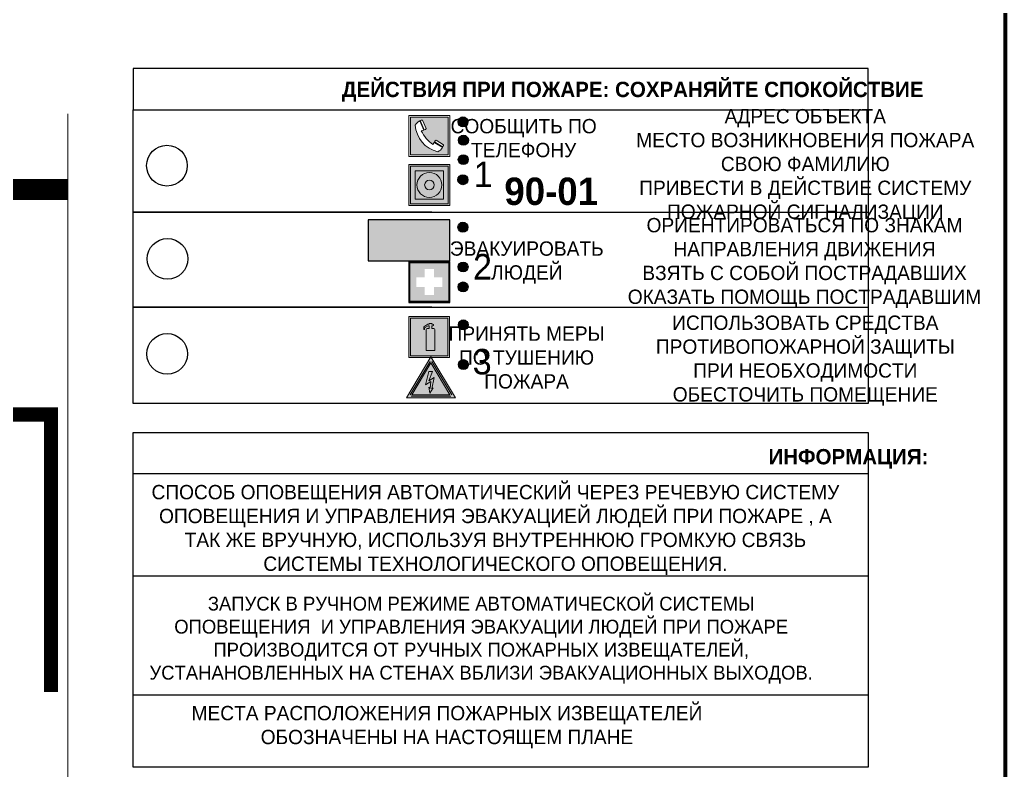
# Model space of a CAD drawing. Header units: millimetres. Extents: x 13114 to 67229, y 22859 to 38520.
# Drawn here: x 18165.9 to 18358.6, y 31067.7 to 31214.5 of the extents above; entities that cross this region are included whole.
import ezdxf

# ---------------------------------------------------------------- set-up
doc = ezdxf.new("R2010")
doc.units = ezdxf.units.MM
doc.styles.add('обычный', font='arial.ttf')

# ---------------------------------------------------------------- blocks, each defined once
blk = doc.blocks.new('A$C3E6D3DDE')
at = {"lineweight": 5}
h = blk.add_hatch(color=40, dxfattribs=at)
h.paths.add_polyline_path([(24.1, 1.45), (16.46, -11.35), (31.74, -11.35)])
h.paths.add_polyline_path([(24.09, -0.46), (30.03, -10.41), (18.14, -10.41)], flags=16)
h.paths.add_polyline_path([(24.54, -3.08), (23.41, -6.02), (25.13, -5.01), (24.33, -8.5), (24.82, -8.27), (23.79, -9.86), (23.4, -8.04), (23.8, -8.43), (24.04, -6.29), (22.39, -7.25), (23.44, -3.08)], flags=0)
h = blk.add_hatch(color=256, dxfattribs=at)
h.paths.add_polyline_path([(24.37, 0.03, 0.567511), (23.82, 0.03), (17.59, -10.4, 0.582454), (17.86, -10.88), (30.32, -10.88, 0.582149), (30.6, -10.4)])
h.paths.add_polyline_path([(24.09, -0.46), (18.14, -10.41), (30.03, -10.41)], flags=16)
h.paths.add_polyline_path([(24.54, -3.08), (23.41, -6.02), (25.13, -5.01), (24.33, -8.5), (24.82, -8.27), (23.79, -9.86), (23.4, -8.04), (23.8, -8.43), (24.04, -6.29), (22.39, -7.25), (23.44, -3.08)], flags=0)
h = blk.add_hatch(color=40, dxfattribs=at)
h.paths.add_polyline_path([(24.09, -0.46), (18.14, -10.41), (30.03, -10.41)])
h.paths.add_polyline_path([(24.82, -8.27), (23.79, -9.86), (23.4, -8.04), (23.8, -8.43), (24.04, -6.29), (22.39, -7.25), (23.44, -3.08), (24.54, -3.08), (23.41, -6.02), (25.13, -5.01), (24.33, -8.5)], flags=16)
at = {"color": 40, "lineweight": 5}
for p, q in [((16.46, -11.35), (24.1, 1.45)), ((24.1, 1.45), (31.74, -11.35))]:
    blk.add_line(p, q, dxfattribs=at)
at = {"lineweight": 5}
for p, q in [((17.59, -10.4), (23.82, 0.03)), ((24.37, 0.03), (30.6, -10.4)), ((18.14, -10.41), (24.09, -0.46)), ((23.44, -3.08), (22.39, -7.25)), ((23.41, -6.02), (24.54, -3.08)), ((24.54, -3.08), (23.44, -3.08)), ((24.09, -0.46), (30.03, -10.41)), ((25.13, -5.01), (23.41, -6.02)), ((24.33, -8.5), (25.13, -5.01)), ((22.39, -7.25), (24.04, -6.29)), ((23.8, -8.43), (23.4, -8.04)), ((23.4, -8.04), (23.79, -9.86)), ((23.79, -9.86), (24.82, -8.27)), ((24.04, -6.29), (23.8, -8.43)), ((24.82, -8.27), (24.33, -8.5)), ((17.86, -10.88), (30.32, -10.88)), ((18.14, -10.41), (30.03, -10.41))]:
    blk.add_line(p, q, dxfattribs=at)
at = {"color": 50, "lineweight": 5}
blk.add_line((31.74, -11.35), (16.46, -11.35), dxfattribs=at)
blk = doc.blocks.new('A$C456E1F9C')
at = {"lineweight": 5}
h = blk.add_hatch(color=242, dxfattribs=at)
h.paths.add_polyline_path([(0.51, -1.47), (0.51, -13.26), (12.29, -13.26), (12.29, -1.47)])
h.paths.add_polyline_path([(5.42, -4.95, -0.254479), (4.78, -5.4), (3.52, -2.53, -0.209735), (4.23, -2.4)], flags=16)
h.paths.add_polyline_path([(8.53, -8.6), (10.87, -10.17), (10.54, -10.76), (8.03, -9.13, -0.192251)], flags=16)
h.paths.add_polyline_path([(4.61, -5.49, 0.005518), (3.87, -5.72, 0.128647), (7.49, -10.01, 0.00809), (7.83, -9.33), (10.47, -10.97, -0.16736), (8.99, -12.25, -0.327862), (1.95, -3.95, -0.166952), (3.36, -2.62)], flags=16)
at = {"color": 242, "lineweight": 5}
for p, q in [((0, -13.77), (0, -0.97)), ((12.8, -0.97), (0, -0.97)), ((4.61, -5.49), (3.36, -2.62)), ((3.52, -2.53), (4.78, -5.4)), ((4.23, -2.4), (5.42, -4.95)), ((12.8, -13.77), (12.8, -0.97)), ((8.03, -9.13), (10.54, -10.76)), ((10.81, -10.12), (8.53, -8.6)), ((7.83, -9.33), (10.47, -10.97)), ((10.54, -10.76), (10.8, -10.3)), ((10.8, -10.3), (10.81, -10.12)), ((0, -13.77), (12.8, -13.77))]:
    blk.add_line(p, q, dxfattribs=at)
blk.add_lwpolyline([(0.51, -1.47), (12.29, -1.47), (12.29, -13.26), (0.51, -13.26)], close=True, dxfattribs=at)
for centre, radius, start, end in [((4.59, -5.34), 2.99, 114.2845, 152.1974), ((4.02, -3.27), 0.891, 76.3284, 123.7092), ((11.12, -3.31), 9.19, 183.9915, 256.6009), ((14.98, -39.1), 35.17, 107.1487, 108.4135), ((13.86, -0.94), 11.08, 205.5536, 234.8762), ((4.68, -4.59), 0.824, 276.9621, 334.0723), ((8.94, -9.5), 0.989, 114.4092, 157.9388), ((-13.31, 0.8), 23.44, 332.5487, 334.4027), ((7.87, -9.46), 3, 291.9291, 329.9329)]:
    blk.add_arc(centre, radius, start, end, dxfattribs=at)
blk = doc.blocks.new('A$C54414219')
at = {"true_color": 0xffffff}
h = blk.add_hatch(color=7, dxfattribs=at)
h.paths.add_polyline_path([(2.39, -9.45), (2.39, -18.3), (11.23, -18.3), (11.23, -9.45)], flags=0)
h.paths.add_polyline_path([(10.71, -13.87, -1), (2.92, -13.87, -1)], flags=0)
h.paths.add_polyline_path([(8.3, -13.87, -1), (5.33, -13.87, -1)], flags=0)
h.paths.add_polyline_path([(0.41, -7.47), (0.41, -20.27), (13.21, -20.27), (13.21, -7.47)])
h.paths.add_polyline_path([(0.92, -19.77), (12.71, -19.77), (12.71, -7.98), (0.92, -7.98)], flags=16)
h.paths.add_polyline_path([(11.23, -9.45), (11.23, -18.3), (2.39, -18.3), (2.39, -9.45)], flags=0)
at = {"lineweight": 5}
h = blk.add_hatch(color=242, dxfattribs=at)
h.paths.add_polyline_path([(12.71, -7.98), (0.92, -7.98), (0.92, -19.77), (12.71, -19.77)])
h.paths.add_polyline_path([(11.23, -18.3), (2.39, -18.3), (2.39, -9.45), (11.23, -9.45)], flags=16)
h.paths.add_polyline_path([(10.71, -13.87, -1), (2.92, -13.87, -1)], flags=0)
h.paths.add_polyline_path([(8.3, -13.87, -1), (5.33, -13.87, -1)], flags=0)
at = {"true_color": 0xffffff}
h = blk.add_hatch(color=7, dxfattribs=at)
h.paths.add_polyline_path([(2.39, -9.45), (2.39, -18.3), (11.23, -18.3), (11.23, -9.45)])
h.paths.add_polyline_path([(10.71, -13.87, -1), (2.92, -13.87, -1)], flags=16)
h.paths.add_polyline_path([(8.3, -13.87, -1), (5.33, -13.87, -1)], flags=0)
at = {"lineweight": 5}
h = blk.add_hatch(color=242, dxfattribs=at)
h.paths.add_polyline_path([(2.92, -13.87, 1), (10.71, -13.87, 1)])
h.paths.add_polyline_path([(8.3, -13.87, -1), (5.33, -13.87, -1)], flags=16)
at = {"color": 242, "lineweight": 5}
for p, q in [((0.41, -20.27), (0.41, -7.47)), ((0.41, -7.47), (13.21, -7.47)), ((0.41, -7.47), (13.21, -7.47)), ((13.21, -20.27), (13.21, -7.47)), ((0.41, -20.27), (13.21, -20.27))]:
    blk.add_line(p, q, dxfattribs=at)
for points in [[(0.92, -7.98), (12.71, -7.98), (12.71, -19.77), (0.92, -19.77)], [(2.39, -9.45), (11.23, -9.45), (11.23, -18.3), (2.39, -18.3)]]:
    blk.add_lwpolyline(points, close=True, dxfattribs=at)
for radius in [3.89, 1.49]:
    blk.add_circle((6.81, -13.87), radius, dxfattribs=at)
blk = doc.blocks.new('A$C32E8229D')
at = {"true_color": 0xffffff}
blk.add_hatch(color=7, dxfattribs=at).paths.add_polyline_path([(0, 0), (0, -8), (16, -8), (16, 0)])
h = blk.add_hatch(color=126)
h.paths.add_polyline_path([(0.2, -0.2), (15.8, -0.2), (15.8, -7.8), (0.2, -7.8)])
h.paths.add_polyline_path([(13.49, -2.05), (12.08, -2.05), (11.37, -2.63, 0.162397), (11.29, -2.84), (11.29, -3.63), (10.35, -3.63), (10.35, -4.05), (11.68, -4.05), (11.68, -3.48), (12.26, -4.28), (11.29, -5.1), (11.29, -6.78), (11.85, -6.78), (11.85, -5.44), (12.8, -4.64), (12.8, -5.94), (14.46, -5.94), (14.46, -5.39), (13.45, -5.39), (13.45, -3.97), (12.46, -2.59), (13.15, -2.59), (13.69, -3.34), (14.18, -3)], flags=16)
h.paths.add_polyline_path([(10.74, -1.82, 1), (11.8, -1.82, 1)], flags=16)
h.paths.add_polyline_path([(9.39, -3.59), (5.99, -3.59), (6.56, -3.03), (5.91, -3.03), (5.1, -3.83), (5.91, -4.64), (6.56, -4.64), (5.99, -4.09), (9.39, -4.09)], flags=16)
h.paths.add_polyline_path([(4.29, -1.08), (1.72, -1.08), (1.72, -6.6), (4.29, -6.6)], flags=16)
at = {"color": 126}
blk.add_lwpolyline([(16, -8), (0, -8), (0, 0), (16, 0)], close=True, dxfattribs=at)
blk = doc.blocks.new('A$C18900ED3')
h = blk.add_hatch(color=126)
h.paths.add_polyline_path([(-0.18, -0.18), (-7.02, -0.18), (-7.02, -7.02), (-0.18, -7.02)])
h.paths.add_polyline_path([(-5.89, -4.46), (-5.89, -2.77), (-4.46, -2.77), (-4.46, -1.31), (-2.77, -1.31), (-2.77, -2.77), (-1.33, -2.77), (-1.33, -4.46), (-2.77, -4.46), (-2.77, -5.89), (-4.46, -5.89), (-4.46, -4.46)], flags=16)
at = {"color": 126}
for p, q in [((-7.2, 0), (-7.2, -7.2)), ((0, 0), (-7.2, 0)), ((0, -7.2), (0, 0)), ((-7.02, -7.02), (-7.02, -0.18)), ((-7.02, -0.18), (-0.18, -0.18)), ((-0.18, -0.18), (-0.18, -7.02)), ((-7.2, -7.2), (0, -7.2)), ((-0.18, -7.02), (-7.02, -7.02))]:
    blk.add_line(p, q, dxfattribs=at)
blk = doc.blocks.new('A$C3AD82952')
at = {"true_color": 0xf5f5ff}
h = blk.add_hatch(color=7, dxfattribs=at)
h.dxf.hatch_style = 1
h.paths.add_polyline_path([(8.21, 8.73, 0.414214), (7.89, 9.05), (7.22, 9.05), (7.22, 9.92), (7.59, 9.92, 1), (7.57, 10.36), (7.22, 10.36), (7.22, 10.6), (6.43, 10.6), (6.43, 10.36), (6.01, 10.36), (4.74, 9.59), (4.74, 8.69), (4.98, 8.73), (4.98, 9.26), (6.12, 9.91), (6.43, 9.91), (6.43, 9.05), (5.76, 9.05, 0.414214), (5.44, 8.73), (5.44, 2.2), (8.21, 2.2)], flags=0)
h.paths.add_polyline_path([(12.8, 12.8), (0, 12.8), (0, 0), (12.8, 0)])
h.paths.add_polyline_path([(0.51, 12.29), (12.29, 12.29), (12.29, 0.51), (0.51, 0.51)], flags=16)
h.paths.add_polyline_path([(4.74, 9.59), (6.01, 10.36), (6.43, 10.36), (6.43, 10.6), (7.22, 10.6), (7.22, 10.36), (7.59, 10.36, -0.94586), (7.59, 9.92), (7.22, 9.92), (7.22, 9.05), (7.89, 9.05, -0.414214), (8.21, 8.73), (8.21, 2.2), (5.44, 2.2), (5.44, 8.73, -0.414214), (5.76, 9.05), (6.43, 9.05), (6.43, 9.91), (6.12, 9.91), (4.98, 9.26), (4.98, 8.73), (4.74, 8.69)], flags=0)
h = blk.add_hatch(color=242)
h.dxf.hatch_style = 1
h.paths.add_polyline_path([(12.29, 12.29), (0.51, 12.29), (0.51, 0.51), (12.29, 0.51)])
h.paths.add_polyline_path([(4.74, 8.69), (4.74, 9.59), (6.01, 10.36), (6.43, 10.36), (6.43, 10.6), (7.22, 10.6), (7.22, 10.36), (7.59, 10.36, -0.94586), (7.59, 9.92), (7.22, 9.92), (7.22, 9.05), (7.89, 9.05, -0.414214), (8.21, 8.73), (8.21, 2.2), (5.44, 2.2), (5.44, 8.73, -0.414214), (5.76, 9.05), (6.43, 9.05), (6.43, 9.91), (6.12, 9.91), (4.98, 9.26), (4.98, 8.73)], flags=16)
h = blk.add_hatch(color=7, dxfattribs=at)
h.dxf.hatch_style = 1
h.paths.add_polyline_path([(8.21, 8.73, 0.414214), (7.89, 9.05), (7.22, 9.05), (7.22, 9.92), (7.59, 9.92, 1), (7.57, 10.36), (7.22, 10.36), (7.22, 10.6), (6.43, 10.6), (6.43, 10.36), (6.01, 10.36), (4.74, 9.59), (4.74, 8.69), (4.98, 8.73), (4.98, 9.26), (6.12, 9.91), (6.43, 9.91), (6.43, 9.05), (5.76, 9.05, 0.414214), (5.44, 8.73), (5.44, 2.2), (8.21, 2.2)])
at = {"color": 242, "lineweight": 5}
for p, q in [((0, 0), (0, 12.8)), ((0, 12.8), (12.8, 12.8)), ((12.8, 0), (12.8, 12.8)), ((6.01, 10.36), (4.74, 9.59)), ((4.74, 9.59), (4.74, 8.69)), ((4.98, 9.26), (6.12, 9.91)), ((4.98, 8.73), (4.98, 9.26)), ((6.01, 10.36), (6.43, 10.36)), ((6.12, 9.91), (6.43, 9.91)), ((7.22, 10.6), (6.43, 10.6)), ((6.43, 10.6), (6.43, 10.36)), ((6.43, 9.91), (6.43, 9.05)), ((7.22, 10.36), (7.22, 10.6)), ((7.59, 10.36), (7.22, 10.36)), ((7.22, 9.05), (7.22, 9.92)), ((7.59, 9.92), (7.22, 9.92)), ((4.74, 8.69), (4.98, 8.73)), ((5.44, 2.2), (5.44, 8.73)), ((5.76, 9.05), (6.43, 9.05)), ((7.89, 9.05), (7.22, 9.05)), ((8.21, 2.2), (8.21, 8.73)), ((0, 0), (12.8, 0)), ((5.44, 2.2), (8.21, 2.2))]:
    blk.add_line(p, q, dxfattribs=at)
blk.add_lwpolyline([(0.51, 12.29), (12.29, 12.29), (12.29, 0.51), (0.51, 0.51)], close=True, dxfattribs=at)
for centre, radius, start, end in [((7.58, 10.14), 0.223, 273.1875, 86.8125), ((5.76, 8.73), 0.32, 90, 180), ((7.89, 8.73), 0.32, 0, 90)]:
    blk.add_arc(centre, radius, start, end, dxfattribs=at)

msp = doc.modelspace()

# ---------------------------------------------------------------- hatches: boundary and pattern name
at = {"lineweight": 0}
h = msp.add_hatch(color=256, dxfattribs=at)
h.dxf.hatch_style = 1
h.paths.add_polyline_path([(18251.6, 31194.48, 1), (18253.53, 31194.48, 1)])
h = msp.add_hatch(color=256, dxfattribs=at)
h.dxf.hatch_style = 1
h.paths.add_polyline_path([(18251.71, 31190.9, 1), (18253.64, 31190.9, 1)])
h = msp.add_hatch(color=256, dxfattribs=at)
h.dxf.hatch_style = 1
h.paths.add_polyline_path([(18251.67, 31187.09, 1), (18253.6, 31187.09, 1)])
h = msp.add_hatch(color=256, dxfattribs=at)
h.dxf.hatch_style = 1
h.paths.add_polyline_path([(18251.58, 31183.16, 1), (18253.52, 31183.16, 1)])
h = msp.add_hatch(color=256, dxfattribs=at)
h.dxf.hatch_style = 1
h.paths.add_polyline_path([(18251.6, 31173.89, 1), (18253.53, 31173.89, 1)])
h = msp.add_hatch(color=256, dxfattribs=at)
h.dxf.hatch_style = 1
h.paths.add_polyline_path([(18251.64, 31166.11, 1), (18253.57, 31166.11, 1)])
h = msp.add_hatch(color=256, dxfattribs=at)
h.dxf.hatch_style = 1
h.paths.add_polyline_path([(18251.63, 31162.21, 1), (18253.56, 31162.21, 1)])
h = msp.add_hatch(color=256, dxfattribs=at)
h.dxf.hatch_style = 1
h.paths.add_polyline_path([(18251.69, 31154.79, 1), (18253.62, 31154.79, 1)])
h = msp.add_hatch(color=256, dxfattribs=at)
h.dxf.hatch_style = 1
h.paths.add_polyline_path([(18251.69, 31147.02, 1), (18253.63, 31147.02, 1)])

# ---------------------------------------------------------------- linework, layer by layer
at = {"color": 1, "lineweight": 100}
msp.add_lwpolyline([(17758.64, 31289.13), (18358.64, 31289.13), (18358.64, 30894.13), (17758.64, 30894.13)], close=True, dxfattribs=at)
for points in [[(18188.06, 31196.84), (18331.82, 31196.84), (18331.82, 31204.89), (18188.06, 31204.89)], [(18188.06, 31196.84), (18331.82, 31196.84), (18331.82, 31139.44), (18188.06, 31139.44)]]:
    msp.add_lwpolyline(points, close=True)
at = {"lineweight": 0}
msp.add_lwpolyline([(18175.26, 30965.11), (18175.26, 31196.04)], dxfattribs=at)
for points, const_width in [([(18041.3, 31181.27), (18175.26, 31181.27)], 4.14), ([(18173.38, 31137.27), (18128.61, 31137.27), (18128.61, 31180.72), (18128.61, 31082.13)], 2.76), ([(18171.98, 31137.27), (18171.98, 31082.98)], 2.76)]:
    msp.add_lwpolyline(points, dxfattribs=dict(at, const_width=const_width))
for points in [[(18246.47, 31176.84), (18188.06, 31176.84), (18331.82, 31176.84)], [(18246.47, 31158.27), (18188.06, 31158.27), (18331.82, 31158.27)]]:
    msp.add_lwpolyline(points)
at = {"color": 0}
msp.add_lwpolyline([(18188.06, 31133.77), (18331.82, 31133.77), (18331.82, 31068.32), (18188.06, 31068.32)], close=True, dxfattribs=at)
for points in [[(18188.06, 31125.72), (18331.82, 31125.72)], [(18188.06, 31105.73), (18331.82, 31105.73)], [(18188.06, 31082.48), (18331.82, 31082.48)]]:
    msp.add_lwpolyline(points, dxfattribs=at)
for centre, radius in [((18252.57, 31194.48), 0.966), ((18252.67, 31190.9), 0.966), ((18194.68, 31185.92), 3.98), ((18252.63, 31187.09), 0.966), ((18252.55, 31183.16), 0.966), ((18252.56, 31173.89), 0.966), ((18194.78, 31167.69), 3.98), ((18252.6, 31166.11), 0.966), ((18252.6, 31162.21), 0.966), ((18252.65, 31154.79), 0.966), ((18194.72, 31149.11), 3.98), ((18252.66, 31147.02), 0.966)]:
    msp.add_circle(centre, radius)

# ---------------------------------------------------------------- block references
for name, p, xscale, yscale, zscale in [('A$C456E1F9C', (18242.01, 31196.3), 0.625, 0.625, 0.625), ('A$C54414219', (18241.75, 31190.81), 0.625, 0.625, 0.625), ('A$C18900ED3', (18250.01, 31167.16), 1.111111111007631, 1.111111111007631, 1.111111111007631), ('A$C3AD82952', (18241.96, 31148.43), 0.625, 0.625, 0.625), ('A$C3E6D3DDE', (18231.25, 31147.62), 0.625, 0.625, 0.625)]:
    msp.add_blockref(name, p, dxfattribs=dict(xscale=xscale, yscale=yscale, zscale=zscale))
at = {"xscale": -1}
msp.add_blockref('A$C32E8229D', (18250.01, 31175.31), dxfattribs=at)

# ---------------------------------------------------------------- texts
at = {"lineweight": 0, "attachment_point": 5, "style": 'обычный'}
for s, insert, char_height, width in [('{\\fProxima Nova Rg|b1|i0|c204|p2;ДЕЙСТВИЯ ПРИ ПОЖАРЕ: СОХРАНЯЙТЕ СПОКОЙСТВИЕ\\H1.6644x; }', (18285.77, 31200.39), 3, 175.1736), ('\\pi-8.4,l8.4,t8.4;{\\fProxima Nova Rg|b0|i0|c204|p2;АДРЕС ОБЪЕКТА\\PМЕСТО ВОЗНИКНОВЕНИЯ ПОЖАРА \\PСВОЮ ФАМИЛИЮ\\PПРИВЕСТИ В ДЕЙСТВИЕ СИСТЕМУ \\PПОЖАРНОЙ СИГНАЛИЗАЦИИ}', (18319.52, 31185.85), 2.8, 126.6484), ('{\\fProxima Nova Rg|b0|i0|c204|p2;СООБЩИТЬ ПО \\PТЕЛЕФОНУ}', (18264.44, 31191.29), 2.8, 126.6484), ('{\\fProxima Nova Rg|b0|i0|c204|p2;1\\H1.1667x; }', (18256.54, 31184.22), 5, 126.6484), ('{\\fProxima Nova Rg|b1|i0|c204|p2;\\H1.0714x;90-01\\fProxima Nova Rg|b0|i0|c204|p2;\\H0.93331x; \\H1.3449x; }', (18269.83, 31180.87), 5, 126.6484), ('\\pi-8.4,l8.4,t8.4;{\\fProxima Nova Rg|b0|i0|c204|p2;ОРИЕНТИРОВАТЬСЯ ПО ЗНАКАМ \\PНАПРАВЛЕНИЯ ДВИЖЕНИЯ\\PВЗЯТЬ С СОБОЙ ПОСТРАДАВШИХ\\PОКАЗАТЬ ПОМОЩЬ ПОСТРАДАВШИМ}', (18319.37, 31166.88), 2.8, 126.6484), ('{\\fProxima Nova Rg|b0|i0|c204|p2;ЭВАКУИРОВАТЬ \\PЛЮДЕЙ}', (18265.05, 31166.97), 2.8, 126.6484), ('{\\fProxima Nova Rg|b0|i0|c204|p2;2\\H1.1967x; }', (18256.39, 31166.14), 5, 126.6484), ('\\pi-8.4,l8.4,t8.4;{\\fProxima Nova Rg|b0|i0|c204|p2;ИСПОЛЬЗОВАТЬ СРЕДСТВА \\PПРОТИВОПОЖАРНОЙ ЗАЩИТЫ \\PПРИ НЕОБХОДИМОСТИ \\PОБЕСТОЧИТЬ ПОМЕЩЕНИЕ}', (18319.53, 31147.8), 2.8, 126.6484), ('{\\fProxima Nova Rg|b0|i0|c204|p2;ПРИНЯТЬ МЕРЫ \\PПО ТУШЕНИЮ \\PПОЖАРА}', (18265.01, 31148.39), 2.8, 126.6484), ('{\\fProxima Nova Rg|b0|i0|c204|p2;3\\H1.1967x; }', (18256.33, 31147.56), 5, 126.6484), ('{\\fProxima Nova Rg|b1|i0|c204|p2;ИНФОРМАЦИЯ:\\H1.1997x; }', (18327.96, 31128.58), 3, 175.1736), ('{\\fProxima Nova Rg|b0|i0|c204|p2;СПОСОБ ОПОВЕЩЕНИЯ АВТОМАТИЧЕСКИЙ ЧЕРЕЗ РЕЧЕВУЮ СИСТЕМУ ОПОВЕЩЕНИЯ И УПРАВЛЕНИЯ ЭВАКУАЦИЕЙ ЛЮДЕЙ ПРИ ПОЖАРЕ , А ТАК ЖЕ ВРУЧНУЮ, ИСПОЛЬЗУЯ ВНУТРЕННЮЮ ГРОМКУЮ СВЯЗЬ СИСТЕМЫ ТЕХНОЛОГИЧЕСКОГО ОПОВЕЩЕНИЯ.}', (18258.92, 31114.68), 2.8, 137.0334), ('{\\fProxima Nova Rg|b0|i0|c204|p2;\\P\\pt8.1;ЗАПУСК В РУЧНОМ РЕЖИМЕ АВТОМАТИЧЕСКОЙ СИСТЕМЫ ОПОВЕЩЕНИЯ  И УПРАВЛЕНИЯ ЭВАКУАЦИИ ЛЮДЕЙ ПРИ ПОЖАРЕ ПРОИЗВОДИТСЯ ОТ РУЧНЫХ ПОЖАРНЫХ ИЗВЕЩАТЕЛЕЙ, УСТАНАНОВЛЕННЫХ НА СТЕНАХ ВБЛИЗИ ЭВАКУАЦИОННЫХ ВЫХОДОВ. }', (18256.13, 31095.39), 2.7, 131.4512), ('\\pt8.4;{\\fProxima Nova Rg|b0|i0|c204|p2;\\PМЕСТА РАСПОЛОЖЕНИЯ ПОЖАРНЫХ ИЗВЕЩАТЕЛЕЙ ОБОЗНАЧЕНЫ НА НАСТОЯЩЕМ ПЛАНЕ}', (18249.44, 31078.47), 2.8, 118.5618)]:
    msp.add_mtext(s, dxfattribs=dict(at, insert=insert, char_height=char_height, width=width))

doc.saveas('drawing.dxf')
